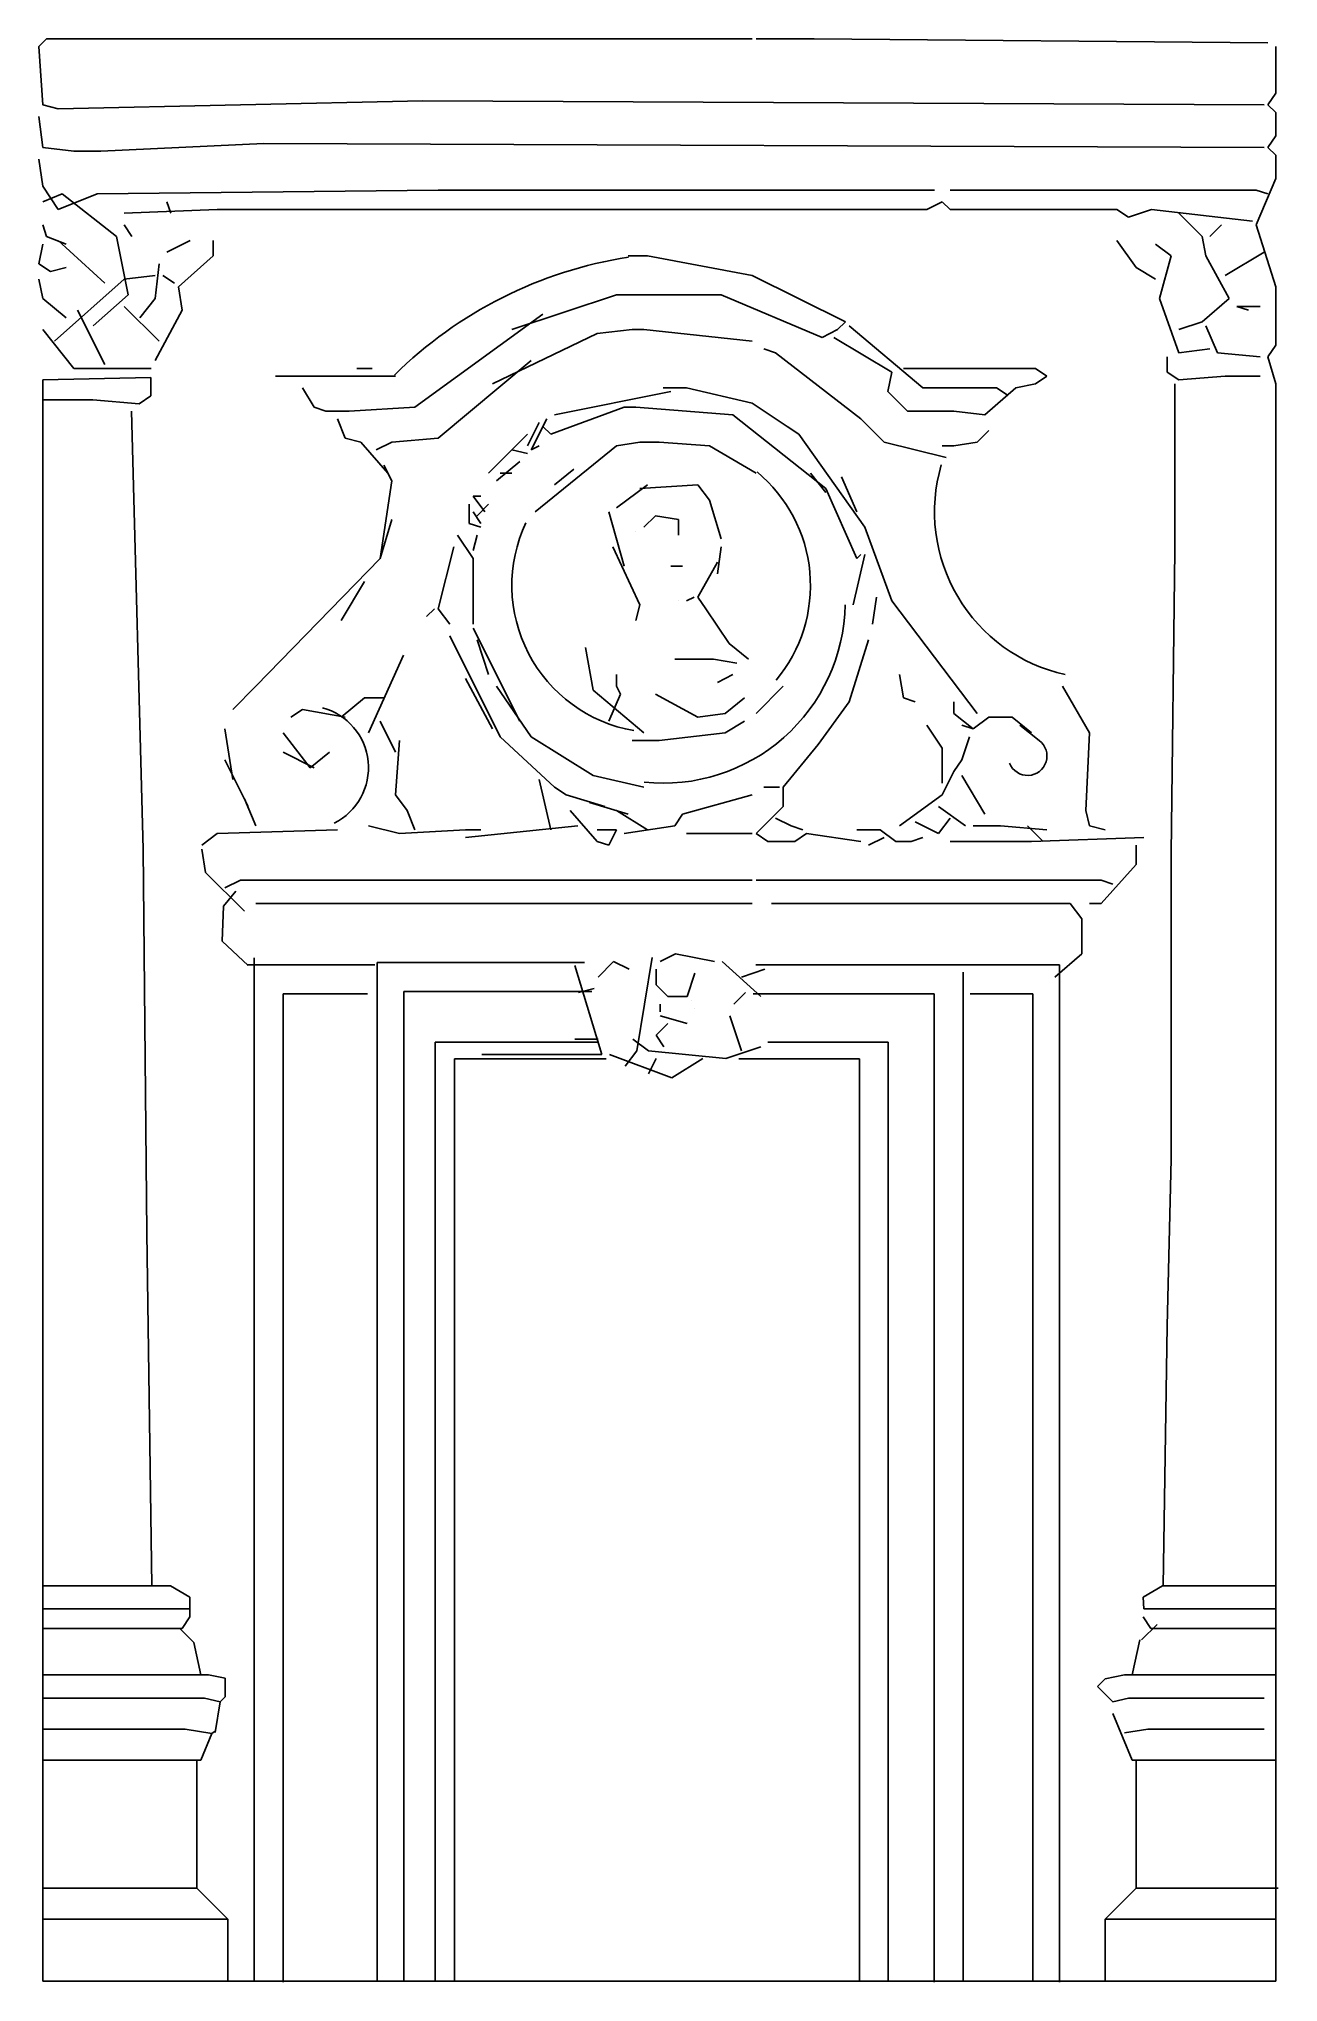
# Model space of a CAD drawing. Header units: millimetres. Extents: x 0 to 2597, y 0 to 4073.
import ezdxf

# ---------------------------------------------------------------- set-up
doc = ezdxf.new("R2010")
doc.units = ezdxf.units.MM
doc.layers.add('Furniture_家具立面', color=7, linetype='Continuous')

msp = doc.modelspace()

# ---------------------------------------------------------------- linework, layer by layer
for p, q in [((275.7, 830.9), (8.1, 830.9)), ((2354.9, 830.9), (2592, 830.9)), ((316.3, 806.6), (316.3, 765.9)), ((2314.2, 806.6), (2315.8, 782.2)), ((300.1, 741.5), (8.1, 741.5)), ((2330.5, 741.5), (2592, 741.5)), ((355.4, 644), (8.1, 644)), ((390.6, 637), (390.6, 598)), ((2275.1, 644), (2592, 644)), ((369.2, 523.1), (379.8, 587.2)), ((362.4, 521), (369.7, 526.3)), ((339.2, 465.3), (8.1, 465.3)), ((2291.4, 465.3), (2592, 465.3)), ((331.3, 197.1), (8.1, 197.1)), ((2299.3, 197.1), (2597.1, 197.1)), ((396.1, 132.1), (8.1, 132.1)), ((2234.5, 132.1), (2592, 132.1))]:
    msp.add_line(p, q)
at = {"layer": 'Furniture_家具立面', "color": 7}
for p, q in [((16.3, 4073), (0, 4056.8)), ((1495.1, 4073), (16.3, 4073)), ((1503.2, 4073), (1625.1, 4073)), ((1625.1, 4073), (2575.8, 4064.9)), ((0, 4056.8), (8.1, 3934.9)), ((2592, 4056.8), (2592, 3959.2)), ((2592, 3959.2), (2575.8, 3934.9)), ((8.1, 3845.5), (0, 3910.5)), ((8.1, 3934.9), (40.6, 3926.7)), ((804.4, 3943), (40.6, 3926.7)), ((2567.7, 3934.9), (804.4, 3943)), ((2575.8, 3934.9), (2592, 3918.6)), ((2592, 3918.6), (2592, 3869.9)), ((2592, 3869.9), (2575.8, 3845.5)), ((73.1, 3837.4), (8.1, 3845.5)), ((73.1, 3837.4), (130, 3837.4)), ((471.3, 3853.6), (130, 3837.4)), ((2567.7, 3845.5), (471.3, 3853.6)), ((2575.8, 3845.5), (2592, 3829.2)), ((2592, 3829.2), (2592, 3780.5)), ((0, 3821.1), (8.1, 3764.2)), ((8.1, 3764.2), (40.6, 3715.5)), ((8.1, 3731.7), (48.8, 3748)), ((40.6, 3715.5), (121.9, 3748)), ((48.8, 3748), (162.5, 3658.6)), ((836.9, 3756.1), (121.9, 3748)), ((836.9, 3756.1), (861.3, 3756.1)), ((861.3, 3756.1), (1877, 3756.1)), ((1909.5, 3756.1), (2551.4, 3756.1)), ((2592, 3780.5), (2551.4, 3683)), ((2551.4, 3756.1), (2575.8, 3748)), ((373.8, 3715.5), (178.8, 3707.4)), ((268.1, 3731.7), (276.3, 3707.4)), ((373.8, 3715.5), (1860.7, 3715.5)), ((1860.7, 3715.5), (1893.2, 3731.7)), ((1893.2, 3731.7), (1909.5, 3715.5)), ((1909.5, 3715.5), (1950.1, 3715.5)), ((1950.1, 3715.5), (1974.5, 3715.5)), ((1974.5, 3715.5), (2258.9, 3715.5)), ((2258.9, 3715.5), (2283.3, 3699.2)), ((2283.3, 3699.2), (2332, 3715.5)), ((2332, 3715.5), (2543.3, 3691.1)), ((2388.9, 3707.4), (2437.6, 3658.6)), ((8.1, 3683), (16.3, 3658.6)), ((178.8, 3683), (195, 3658.6)), ((2478.3, 3683), (2453.9, 3658.6)), ((2551.4, 3683), (2592, 3553)), ((8.1, 3642.4), (0, 3601.7)), ((16.3, 3658.6), (56.9, 3642.4)), ((40.6, 3650.5), (138.1, 3561.1)), ((162.5, 3658.6), (186.9, 3536.7)), ((316.9, 3650.5), (268.1, 3626.1)), ((365.6, 3650.5), (365.6, 3618)), ((2258.9, 3650.5), (2299.5, 3593.6)), ((2340.1, 3642.4), (2372.6, 3618)), ((2437.6, 3658.6), (2445.8, 3618)), ((2567.7, 3626.1), (2486.4, 3577.3)), ((0, 3601.7), (24.4, 3585.5)), ((56.9, 3593.6), (24.4, 3585.5)), ((243.8, 3528.6), (251.9, 3601.7)), ((365.6, 3618), (292.5, 3553)), ((1235.1, 3618), (1275.7, 3618)), ((1275.7, 3618), (1495.1, 3577.3)), ((2299.5, 3593.6), (2340.1, 3569.2)), ((2372.6, 3618), (2348.3, 3528.6)), ((2445.8, 3618), (2494.5, 3528.6)), ((0, 3569.2), (8.1, 3528.6)), ((178.8, 3569.2), (32.5, 3439.2)), ((243.8, 3577.3), (178.8, 3569.2)), ((260, 3577.3), (284.4, 3561.1)), ((292.5, 3553), (300.6, 3504.2)), ((1495.1, 3577.3), (1690.1, 3479.8)), ((2592, 3553), (2592, 3488)), ((8.1, 3528.6), (56.9, 3488)), ((81.3, 3504.2), (138.1, 3390.5)), ((186.9, 3536.7), (113.8, 3471.7)), ((178.8, 3512.3), (251.9, 3439.2)), ((211.3, 3488), (243.8, 3528.6)), ((300.6, 3504.2), (243.8, 3398.6)), ((991.3, 3463.6), (1210.7, 3536.7)), ((1210.7, 3536.7), (1430.1, 3536.7)), ((1430.1, 3536.7), (1641.4, 3447.3)), ((2348.3, 3528.6), (2388.9, 3414.8)), ((2494.5, 3528.6), (2437.6, 3479.8)), ((2559.5, 3512.3), (2510.8, 3512.3)), ((2510.8, 3512.3), (2535.2, 3504.2)), ((8.1, 3463.6), (73.1, 3382.3)), ((1056.3, 3496.1), (788.2, 3301.1)), ((1170.1, 3455.5), (1243.2, 3463.6)), ((1243.2, 3463.6), (1267.6, 3463.6)), ((1267.6, 3463.6), (1495.1, 3439.2)), ((1641.4, 3447.3), (1673.9, 3463.6)), ((1690.1, 3479.8), (1673.9, 3463.6)), ((1698.2, 3471.7), (1852.6, 3341.7)), ((2437.6, 3479.8), (2388.9, 3463.6)), ((2445.8, 3471.7), (2470.2, 3414.8)), ((2592, 3488), (2592, 3431.1)), ((950.7, 3349.8), (1170.1, 3455.5)), ((1519.5, 3423), (1543.8, 3414.8)), ((1787.6, 3374.2), (1665.7, 3447.3)), ((2388.9, 3414.8), (2453.9, 3423)), ((2592, 3431.1), (2575.8, 3406.7)), ((73.1, 3382.3), (235.6, 3382.3)), ((666.3, 3382.3), (698.8, 3382.3)), ((1031.9, 3398.6), (836.9, 3236.1)), ((1543.8, 3414.8), (1722.6, 3276.7)), ((1812, 3382.3), (1909.5, 3382.3)), ((1909.5, 3382.3), (2088.3, 3382.3)), ((2112.6, 3366.1), (2088.3, 3382.3)), ((2364.5, 3374.2), (2364.5, 3406.7)), ((2470.2, 3414.8), (2559.5, 3406.7)), ((2575.8, 3406.7), (2592, 3349.8)), ((234.8, 3362.9), (8.1, 3358)), ((8.1, 3358), (8.1, 2.1)), ((234.8, 3324.6), (234.8, 3362.9)), ((495.7, 3366.1), (747.5, 3366.1)), ((552.5, 3341.7), (576.9, 3301.1)), ((1308.2, 3341.7), (1357, 3341.7)), ((1357, 3341.7), (1495.1, 3309.2)), ((1779.5, 3333.6), (1787.6, 3374.2)), ((1852.6, 3341.7), (1885.1, 3341.7)), ((1885.1, 3341.7), (2007, 3341.7)), ((2047.6, 3341.7), (1982.6, 3284.8)), ((2007, 3341.7), (2031.4, 3325.5)), ((2088.3, 3349.8), (2047.6, 3341.7)), ((2088.3, 3349.8), (2112.6, 3366.1)), ((2388.9, 3358), (2364.5, 3374.2)), ((2380.8, 3349.8), (2380.8, 3000.4)), ((2486.4, 3366.1), (2388.9, 3358)), ((2486.4, 3366.1), (2559.5, 3366.1)), ((2592, 3349.8), (2592, 830.9)), ((113, 3316.5), (8.1, 3316.5)), ((113, 3316.5), (210.5, 3308.3)), ((210.5, 3308.3), (234.8, 3324.6)), ((576.9, 3301.1), (601.3, 3293)), ((788.2, 3301.1), (650, 3293)), ((1072.6, 3244.2), (1226.9, 3301.1)), ((1324.5, 3333.6), (1080.7, 3284.8)), ((1226.9, 3301.1), (1251.3, 3301.1)), ((1251.3, 3301.1), (1454.5, 3284.8)), ((1495.1, 3309.2), (1568.2, 3260.5)), ((1820.1, 3293), (1779.5, 3333.6)), ((194.1, 3293), (218.5, 2374.8)), ((601.3, 3293), (650, 3293)), ((625.7, 3276.7), (641.9, 3236.1)), ((1048.2, 3268.6), (1023.8, 3219.8)), ((1031.9, 3211.7), (1064.4, 3276.7)), ((1056.3, 3260.5), (1072.6, 3244.2)), ((1454.5, 3284.8), (1649.5, 3130.4)), ((1568.2, 3260.5), (1592.6, 3244.2)), ((1722.6, 3276.7), (1771.4, 3227.9)), ((1917.6, 3293), (1820.1, 3293)), ((1917.6, 3293), (1982.6, 3284.8)), ((641.9, 3236.1), (674.4, 3227.9)), ((674.4, 3227.9), (731.3, 3162.9)), ((739.4, 3227.9), (706.9, 3211.7)), ((836.9, 3236.1), (739.4, 3227.9)), ((1023.8, 3244.2), (942.6, 3162.9)), ((1048.2, 3219.8), (1031.9, 3211.7)), ((1040.1, 3081.7), (1210.7, 3219.8)), ((1210.7, 3219.8), (1259.5, 3227.9)), ((1259.5, 3227.9), (1300.1, 3227.9)), ((1405.7, 3219.8), (1300.1, 3227.9)), ((1503.2, 3162.9), (1405.7, 3219.8)), ((1592.6, 3244.2), (1730.7, 3049.2)), ((1771.4, 3227.9), (1901.4, 3195.4)), ((1893.2, 3219.8), (1917.6, 3219.8)), ((1966.4, 3227.9), (1917.6, 3219.8)), ((1990.7, 3252.3), (1966.4, 3227.9)), ((723.2, 3179.2), (739.4, 3146.7)), ((1007.6, 3187.3), (958.8, 3146.7)), ((991.3, 3211.7), (1023.8, 3203.6)), ((715, 2984.2), (739.4, 3146.7)), ((966.9, 3162.9), (991.3, 3162.9)), ((1121.3, 3171.1), (1080.7, 3138.6)), ((1275.7, 3138.6), (1210.7, 3089.8)), ((1381.3, 3138.6), (1259.5, 3130.4)), ((1381.3, 3138.6), (1405.7, 3106.1)), ((1617, 3162.9), (1649.5, 3122.3)), ((1682, 3154.8), (1714.5, 3081.7)), ((901.9, 3097.9), (901.9, 3057.3)), ((934.4, 3081.7), (910.1, 3114.2)), ((910.1, 3114.2), (926.3, 3114.2)), ((942.6, 3097.9), (918.2, 3073.6)), ((1405.7, 3106.1), (1430.1, 3024.8)), ((1649.5, 3130.4), (1714.5, 2984.2)), ((739.4, 3065.4), (715, 2984.2)), ((901.9, 3057.3), (926.3, 3049.2)), ((910.1, 3081.7), (926.3, 3057.3)), ((1194.4, 3081.7), (1226.9, 2967.9)), ((1267.6, 3049.2), (1292, 3073.6)), ((1292, 3073.6), (1340.7, 3065.4)), ((1340.7, 3065.4), (1340.7, 3032.9)), ((877.6, 3032.9), (910.1, 2984.2)), ((918.2, 3032.9), (910.1, 3000.4)), ((1251.3, 3041.1), (1251.3, 3041.1)), ((1730.7, 3049.2), (1787.6, 2894.8)), ((455, 2716), (715, 2984.2)), ((869.4, 3008.6), (836.9, 2878.6)), ((910.1, 2984.2), (910.1, 2870.4)), ((1202.6, 3008.6), (1259.5, 2886.7)), ((1422, 2976.1), (1381.3, 2902.9)), ((1430.1, 3008.6), (1422, 2951.7)), ((1730.7, 2992.3), (1706.4, 2886.7)), ((1714.5, 2984.2), (1722.6, 2992.3)), ((2380.8, 3000.4), (2372.6, 2366.6)), ((682.5, 2935.4), (633.8, 2854.2)), ((1324.5, 2967.9), (1348.8, 2967.9)), ((1340.7, 2894.8), (1340.7, 2894.8)), ((1357, 2894.8), (1373.2, 2902.9)), ((1381.3, 2902.9), (1397.6, 2878.6)), ((1755.1, 2902.9), (1747, 2846.1)), ((1787.6, 2894.8), (1966.4, 2659.2)), ((812.5, 2862.3), (828.8, 2878.6)), ((836.9, 2878.6), (861.3, 2846.1)), ((910.1, 2870.4), (910.1, 2846.1)), ((1259.5, 2886.7), (1251.3, 2854.2)), ((1397.6, 2878.6), (1446.3, 2805.4)), ((861.3, 2821.7), (966.9, 2610.4)), ((910.1, 2837.9), (1007.6, 2642.9)), ((918.2, 2813.5), (942.6, 2740.4)), ((1698.2, 2683.5), (1738.9, 2813.5)), ((763.8, 2781), (690.7, 2618.5)), ((1145.7, 2797.3), (1161.9, 2707.9)), ((1332.6, 2772.9), (1413.8, 2772.9)), ((1413.8, 2772.9), (1462.6, 2764.8)), ((1446.3, 2805.4), (1487, 2772.9)), ((893.8, 2732.3), (950.7, 2626.7)), ((1210.7, 2740.4), (1210.7, 2716)), ((1454.5, 2740.4), (1422, 2724.2)), ((1803.9, 2740.4), (1812, 2691.7)), ((455, 2716), (406.3, 2667.3)), ((633.8, 2651), (682.5, 2691.7)), ((682.5, 2691.7), (723.2, 2691.7)), ((958.8, 2716), (1031.9, 2610.4)), ((1161.9, 2707.9), (1267.6, 2618.5)), ((1194.4, 2642.9), (1218.8, 2699.8)), ((1218.8, 2699.8), (1210.7, 2716)), ((1292, 2699.8), (1381.3, 2651)), ((1478.8, 2691.7), (1438.2, 2659.2)), ((1560.1, 2716), (1503.2, 2659.2)), ((1812, 2691.7), (1836.4, 2683.5)), ((2145.1, 2716), (2202, 2618.5)), ((552.5, 2667.3), (528.2, 2651)), ((552.5, 2667.3), (641.9, 2651)), ((1381.3, 2651), (1438.2, 2659.2)), ((1633.2, 2594.2), (1698.2, 2683.5)), ((1917.6, 2683.5), (1917.6, 2659.2)), ((1917.6, 2659.2), (1958.2, 2626.7)), ((1990.7, 2651), (1958.2, 2626.7)), ((1990.7, 2651), (2039.5, 2651)), ((2039.5, 2651), (2080.1, 2618.5)), ((390, 2626.7), (406.3, 2521)), ((511.9, 2618.5), (568.8, 2545.4)), ((715, 2642.9), (747.5, 2577.9)), ((966.9, 2610.4), (1080.7, 2504.8)), ((1161.9, 2529.2), (1031.9, 2610.4)), ((1438.2, 2618.5), (1300.1, 2602.3)), ((1478.8, 2642.9), (1438.2, 2618.5)), ((1860.7, 2634.8), (1893.2, 2586)), ((1958.2, 2626.7), (1933.9, 2634.8)), ((1950.1, 2610.4), (1933.9, 2561.7)), ((2055.8, 2634.8), (2096.4, 2602.3)), ((2202, 2618.5), (2193.9, 2456)), ((511.9, 2577.9), (576.9, 2545.4)), ((568.8, 2545.4), (609.4, 2577.9)), ((755.7, 2602.3), (747.5, 2488.5)), ((1243.2, 2602.3), (1300.1, 2602.3)), ((1633.2, 2594.2), (1560.1, 2504.8)), ((1893.2, 2586), (1893.2, 2561.7)), ((390, 2561.7), (438.8, 2464.2)), ((1267.6, 2504.8), (1161.9, 2529.2)), ((1893.2, 2561.7), (1893.2, 2512.9)), ((1917.6, 2537.3), (1893.2, 2488.5)), ((1933.9, 2561.7), (1917.6, 2537.3)), ((1933.9, 2529.2), (1982.6, 2447.9)), ((747.5, 2488.5), (771.9, 2456)), ((1048.2, 2521), (1072.6, 2415.4)), ((1080.7, 2504.8), (1105.1, 2488.5)), ((1105.1, 2488.5), (1186.3, 2464.2)), ((1495.1, 2488.5), (1348.8, 2447.9)), ((1519.5, 2504.8), (1552, 2504.8)), ((1560.1, 2504.8), (1560.1, 2464.2)), ((1893.2, 2488.5), (1803.9, 2423.5)), ((430.7, 2480.4), (455, 2423.5)), ((771.9, 2456), (788.2, 2415.4)), ((1113.2, 2456), (1170.1, 2391)), ((1153.8, 2472.3), (1235.1, 2447.9)), ((1210.7, 2456), (1275.7, 2415.4)), ((1332.6, 2423.5), (1348.8, 2447.9)), ((1560.1, 2464.2), (1503.2, 2407.3)), ((1885.1, 2464.2), (1942, 2423.5)), ((2193.9, 2456), (2202, 2423.5)), ((373.8, 2407.3), (341.3, 2382.9)), ((625.7, 2415.4), (373.8, 2407.3)), ((690.7, 2423.5), (755.7, 2407.3)), ((755.7, 2407.3), (893.8, 2415.4)), ((1129.4, 2423.5), (893.8, 2399.1)), ((893.8, 2415.4), (926.3, 2415.4)), ((1170.1, 2415.4), (1210.7, 2415.4)), ((1210.7, 2415.4), (1194.4, 2382.9)), ((1226.9, 2407.3), (1332.6, 2423.5)), ((1357, 2407.3), (1495.1, 2407.3)), ((1503.2, 2407.3), (1527.6, 2391)), ((1543.8, 2439.8), (1576.3, 2423.5)), ((1576.3, 2423.5), (1600.7, 2415.4)), ((1584.5, 2391), (1608.8, 2407.3)), ((1608.8, 2407.3), (1722.6, 2391)), ((1714.5, 2415.4), (1763.2, 2415.4)), ((1763.2, 2415.4), (1795.7, 2391)), ((1885.1, 2407.3), (1836.4, 2431.7)), ((1909.5, 2439.8), (1885.1, 2407.3)), ((1958.2, 2423.5), (2015.1, 2423.5)), ((2015.1, 2423.5), (2112.6, 2415.4)), ((2072, 2423.5), (2104.5, 2391)), ((2202, 2423.5), (2234.5, 2415.4)), ((218.5, 2374.8), (226.6, 1570.3)), ((341.3, 2374.8), (349.4, 2326)), ((1170.1, 2391), (1194.4, 2382.9)), ((1527.6, 2391), (1584.5, 2391)), ((1771.4, 2399.1), (1738.9, 2382.9)), ((1795.7, 2391), (1828.2, 2391)), ((1852.6, 2399.1), (1828.2, 2391)), ((1909.5, 2391), (2080.1, 2391)), ((2080.1, 2391), (2315.8, 2399.1)), ((2299.5, 2382.9), (2299.5, 2342.3)), ((2372.6, 2366.6), (2372.6, 1936)), ((349.4, 2326), (430.7, 2244.8)), ((2299.5, 2342.3), (2226.4, 2261)), ((412.9, 2286.4), (387.1, 2255)), ((422.5, 2309.8), (390, 2293.5)), ((422.5, 2309.8), (1340.7, 2309.8)), ((1340.7, 2309.8), (1373.2, 2309.8)), ((1373.2, 2309.8), (1397.6, 2309.8)), ((1397.6, 2309.8), (1495.1, 2309.8)), ((1503.2, 2309.8), (1543.8, 2309.8)), ((1543.8, 2309.8), (1568.2, 2309.8)), ((1568.2, 2309.8), (1600.7, 2309.8)), ((1600.7, 2309.8), (1779.5, 2309.8)), ((1779.5, 2309.8), (2226.4, 2309.8)), ((2226.4, 2309.8), (2250.8, 2301.6)), ((383.9, 2182), (387.1, 2255)), ((455, 2261), (1495.1, 2261)), ((1535.7, 2261), (2161.4, 2261)), ((2161.4, 2261), (2185.8, 2228.5)), ((2226.4, 2261), (2202, 2261)), ((2185.8, 2155.4), (2185.8, 2228.5)), ((438.6, 2130.8), (383.9, 2182)), ((436.2, 2132.1), (704, 2132.1)), ((451.3, 2147.2), (451.3, 2.1)), ((1143.5, 2137.1), (709, 2137.1)), ((709, 2137.1), (709, 2.1)), ((1123.1, 2131), (1180, 1944.1)), ((1171.8, 2106.6), (1204.3, 2139.1)), ((1204.3, 2139.1), (1236.8, 2122.9)), ((1285.6, 2147.3), (1253.1, 1952.2)), ((1293.7, 2122.9), (1293.7, 2090.4)), ((1301.9, 2139.1), (1334.4, 2155.4)), ((1334.4, 2155.4), (1415.6, 2139.1)), ((1431.9, 2139.1), (1513.1, 2066)), ((1521.2, 2122.9), (1472.5, 2106.6)), ((1502.2, 2132.1), (2138.8, 2132.1)), ((2128.9, 2106.6), (2185.8, 2155.4)), ((2138.8, 2132.1), (2138.8, 0)), ((1163.7, 2082.3), (1131.2, 2074.1)), ((1293.7, 2090.4), (1318.1, 2066)), ((1358.7, 2066), (1375, 2114.8)), ((1936.7, 2116.9), (1936.7, 2.1)), ((512, 0), (512, 2071.4)), ((512, 2071.4), (688.8, 2071.4)), ((1158.7, 2076.5), (764.6, 2076.5)), ((764.6, 2076.5), (764.6, 2.1)), ((1301.9, 2049.8), (1301.9, 2049.8)), ((1301.9, 2049.8), (1301.9, 2033.5)), ((1318.1, 2066), (1358.7, 2066)), ((1366.9, 2057.9), (1366.9, 2057.9)), ((1375, 2041.6), (1375, 2041.6)), ((1456.2, 2049.8), (1480.6, 2074.1)), ((1497.2, 2071.4), (1876.1, 2071.4)), ((1876.1, 2071.4), (1876.1, 0)), ((1951.9, 2071.4), (2083.2, 2071.4)), ((2083.2, 2071.4), (2083.2, 2.1)), ((1293.7, 1984.7), (1318.1, 2009.1)), ((1301.9, 2025.4), (1358.7, 2009.1)), ((1448.1, 2025.4), (1472.5, 1952.2)), ((1173.8, 1970.4), (830.3, 1970.4)), ((830.3, 1970.4), (830.3, 2.1)), ((1123.1, 1976.6), (1171.8, 1976.6)), ((1245, 1976.6), (1277.5, 1952.2)), ((1310, 1960.4), (1293.7, 1984.7)), ((1440, 1936), (1513.1, 1960.4)), ((1527.5, 1970.4), (1780.1, 1970.4)), ((1780.1, 1970.4), (1780.1, 2.1)), ((870.7, 2.1), (870.7, 1935)), ((870.7, 1935), (1189, 1935)), ((1180, 1944.1), (928.1, 1944.1)), ((1326.2, 1895.4), (1196.2, 1944.1)), ((1253.1, 1952.2), (1228.7, 1919.7)), ((1277.5, 1952.2), (1440, 1936)), ((1293.7, 1936), (1277.5, 1903.5)), ((1391.2, 1936), (1326.2, 1895.4)), ((1466.9, 1935), (1719.5, 1935)), ((1719.5, 1935), (1719.5, 2.1)), ((2372.6, 1936), (2372.6, 1830.4)), ((2372.6, 1830.4), (2372.6, 1757.2)), ((2372.6, 1757.2), (2372.6, 1724.7)), ((2372.6, 1724.7), (2364.5, 1375.3)), ((226.6, 1570.3), (236.9, 830.9)), ((2364.5, 1375.3), (2356.1, 830.9)), ((275.7, 830.9), (316.3, 806.6)), ((2354.9, 830.9), (2314.2, 806.6)), ((2592, 830.9), (2592, 554.7)), ((314.8, 782.2), (8.1, 782.2)), ((2315.8, 782.2), (2592, 782.2)), ((324.5, 712.1), (295.1, 741.5)), ((316.3, 765.9), (300.1, 741.5)), ((2311.1, 717.2), (2343.6, 749.7)), ((2314.2, 765.9), (2330.5, 741.5)), ((339.6, 644), (324.5, 712.1)), ((2290.9, 644), (2307.2, 717.2)), ((355.4, 644), (390.6, 637)), ((2234.5, 635.9), (2218.3, 619.7)), ((2218.3, 619.7), (2250.8, 587.2)), ((2275.1, 644), (2234.5, 635.9)), ((347.3, 595.3), (8.1, 595.3)), ((379.8, 587.2), (347.3, 595.3)), ((390.6, 598), (379.8, 587.2)), ((2250.8, 587.2), (2283.3, 595.3)), ((2283.3, 595.3), (2567.7, 595.3)), ((306.7, 530.3), (8.1, 530.3)), ((306.7, 530.3), (362.4, 521)), ((2250.8, 562.8), (2291.4, 465.3)), ((2323.9, 530.3), (2275.1, 522.2)), ((2323.9, 530.3), (2567.7, 530.3)), ((2592, 554.7), (2592, 522.2)), ((362.4, 521), (339.2, 465.3)), ((2592, 522.2), (2592, 497.8)), ((2592, 497.8), (2592, 473.4)), ((331.3, 465.3), (331.3, 197.1)), ((2299.3, 465.3), (2299.3, 197.1)), ((2592, 473.4), (2592, 2.1)), ((396.1, 132.1), (331.1, 197.1)), ((2234.5, 132.1), (2299.5, 197.1)), ((396.1, 132.1), (396.1, 2.1)), ((2234.5, 132.1), (2234.5, 2.1)), ((8.1, 2.1), (2592, 2.1))]:
    msp.add_line(p, q, dxfattribs=at)
for centre, radius, start, end in [((1373.2, 2732.3), 893.8, 98.8646, 134.6304), ((2226.4, 3081.7), 349.4, 163.6861, 257.4712), ((1308.2, 2927.3), 308.8, 320.0131, 50.3893), ((1300.1, 2927.3), 308.8, 154.7989, 260.0738), ((1308.2, 2894.8), 381.9, 264.0531, 358.8309), ((560.7, 2545.4), 130, 296.5651, 75.0686), ((2072, 2569.8), 40.6, 201.8014, 53.1301)]:
    msp.add_arc(centre, radius, start, end, dxfattribs=at)

doc.saveas('drawing.dxf')
